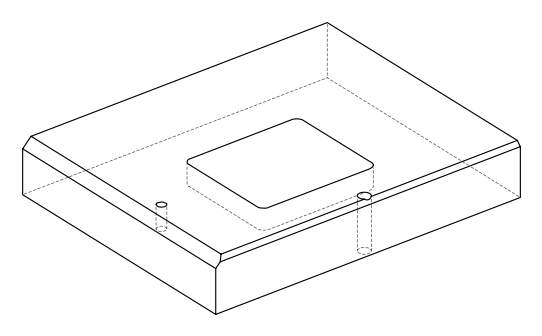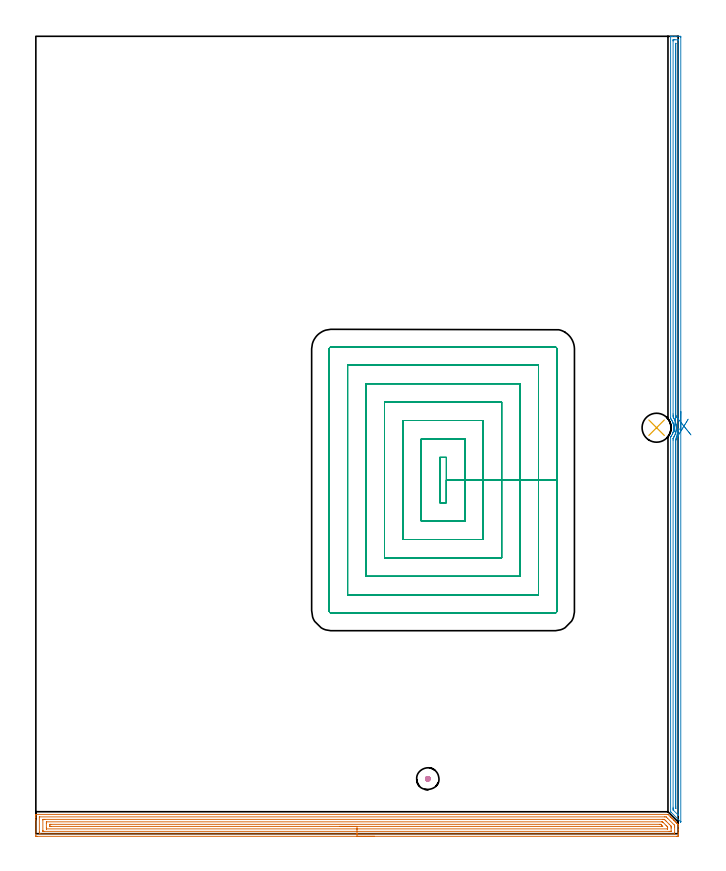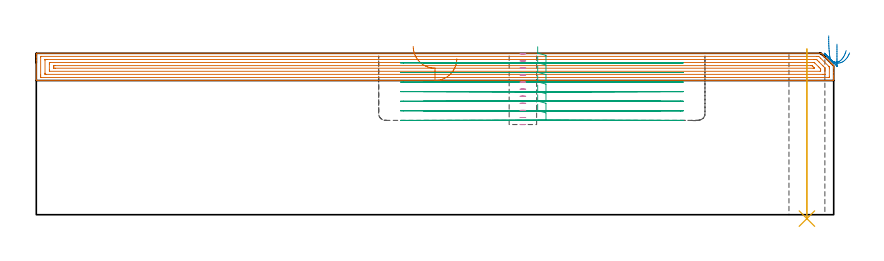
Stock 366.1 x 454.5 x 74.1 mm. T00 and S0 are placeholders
(PLAN: 5 operations, 3 tool changes, 58.8 min)
(1 AREA_MILL | FG_CHAMFER_SURFACE | UGT0205_001 | 14.81 min | 28597 mm3)
(2 AREA_MILL_1 | FG_CHAMFER_SURFACE_1 | UGT0205_001 | 10.87 min | 7470 mm3)
(3 MILL_RECTANGULAR_POCKET | POCKET_RECTANGULAR_STRAIGHT | UGT0201_095 | Follow Part, ap 5, ae 75% | 32.21 min | 787875 mm3)
(4 MILL_BLIND_HOLE_FROM_SOLID_MATERIAL | STEP1POCKET | UGT0201_128 | Spiral | 0.55 min | 4034 mm3)
(5 INDEXABLE_INSERT_DRILL_THROUGH_HOLE_FROM_SOLID | STEP1HOLE | NXT0302_004 | 0.31 min | 15820 mm3)
(TOOL UGT0205_001 | Chamfer Mill 20 x 3 x 45 deg. | D20 FL50 Z2)
(TOOL UGT0201_095 | End mill 20 mm | D20 R3 FL38 Z4)
(TOOL UGT0201_128 | Carbide End Mill 10.0 | D10 FL15 Z4)
(TOOL NXT0302_004 | Index. Insert Drill 16.5mm [880-D1650L20-05] | D16.5 PA176 FL83 Z2)
(OP 1 AREA_MILL)
G17 G21 G94 G90
T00 M6
G54
G17 G0 G90 X193.05 Y-1.5 S1061 M3
G43 Z84.1 H0
Z71.6
G94 G1 X193.012 Z70.728 F250.
X192.898 Z69.864
X192.709 Z69.012
X192.447 Z68.18
X192.113 Z67.374
X191.71 Z66.6
X191.242 Z65.864
X190.71 Z65.172
X190.121 Z64.529
X189.478 Z63.94
X188.786 Z63.408
X188.05 Z62.94
X187.276 Z62.537
X186.47 Z62.203
X185.638 Z61.941
X184.787 Z61.752
X183.922 Z61.638
X183.05 Z61.6
X0.63
X0.236 Y-1.496 Z61.602
X0.01 Y-1.492 Z61.606
X0. Y-1.263 Z61.835
Y7.847 Z70.942
Y9.254 Z72.351
Y9.617 Z72.712
Y10.341 Z73.441
Y10.592 Z73.692
X0.007 Y10.978 Z74.069
X0.01 Y10.997 Z74.088
X0.183 Y11. Z74.1
X360.105
X360.303 Y10.996 Z74.089
X360.349 Y10.951 Z74.049
X360.357 Y10.944 Z74.042
X361.595 Y9.706 Z72.804
X361.685 Y9.617 Z72.713
X361.893 Y9.407 Z72.507
X361.938 Y9.362 Z72.461
X362.57 Y8.732 Z71.828
X362.787 Y8.513 Z71.613
X363.455 Y7.847 Z70.943
X363.654 Y7.646 Z70.746
X363.681 Y7.618 Z70.718
X364.34 Y6.962 Z70.059
X364.512 Y6.788 Z69.888
X364.576 Y6.724 Z69.824
X365.224 Y6.077 Z69.174
X365.274 Y6.027 Z69.126
X365.47 Y5.831 Z68.93
X365.917 Y5.383 Z68.481
X366.094 Y5.2 Z68.299
X366.1 Y5.192 Z68.292
Y5.032 Z68.132
Y4.308 Z67.402
Y2.176 Z65.273
Y0.768 Z63.864
Y0.145 Z63.241
Y-0.74 Z62.357
X366.097 Y-1.001 Z62.095
X366.091 Y-1.492 Z61.606
X365.969 Y-1.495 Z61.603
X365.47 Y-1.5 Z61.6
X183.05
Y-0.086 Z63.014
X2.387 Y-0.085 Z63.015
X2.012 Y-0.079 Z63.021
X2.008 Y0.042 Z63.142
X2.002 Y0.296 Z63.396
X2. Y0.768 Z63.868
Y1.182 Z64.282
X2.001 Y9.145 Z72.245
X2.008 Y9.559 Z72.659
X2.01 Y9.58 Z72.68
X2.016 Y9.582 Z72.682
X2.041 Y9.584 Z72.684
X2.095 Y9.585 Z72.685
X2.203 Y9.586 Z72.686
X358.347
X359.21 Y9.58 Z72.68
X359.249 Y9.579 Z72.679
X360.105 Y8.746 Z71.846
X363.898 Y4.952 Z68.052
X364.005 Y4.843 Z67.943
X364.055 Y4.788 Z67.888
X364.078 Y4.76 Z67.86
X364.09 Y4.721 Z67.821
X364.095 Y4.308 Z67.408
X364.099 Y3.894 Z66.994
Y0.355 Z63.455
X364.092 Y-0.06 Z63.04
X364.09 Y-0.08 Z63.02
X364.084 Y-0.082 Z63.018
X364.059 Y-0.084 Z63.016
X364.005 Y-0.085 Z63.015
X363.897 Y-0.086 Z63.014
X183.05
Y1.328 Z64.428
X4.535 Y1.329 Z64.429
X4.207 Y1.331 Z64.431
X4.098 Y1.332 Z64.432
X4.02 Y1.335 Z64.435
X4.01 Y1.449 Z64.549
X4.004 Y1.653 Z64.753
X4.001 Y1.857 Z64.957
Y7.847 Z70.947
X4.002 Y8.05 Z71.15
X4.007 Y8.12 Z71.22
X4.012 Y8.165 Z71.265
X4.044 Y8.166 Z71.266
X4.207 Y8.169 Z71.269
X4.773 Y8.171 Z71.271
X5.101
X357.094
X357.422
X357.992 Y8.167 Z71.267
X358.151 Y8.164 Z71.264
X358.232 Y8.15 Z71.25
X358.316 Y8.075 Z71.175
X358.549 Y7.847 Z70.947
X359.21 Y7.19 Z70.29
X359.439 Y6.962 Z70.062
X360.999 Y5.402 Z68.502
X361.208 Y5.192 Z68.292
X361.893 Y4.504 Z67.604
X362.083 Y4.308 Z67.408
X362.093 Y4.11 Z67.21
X362.099 Y3.423 Z66.523
X362.1 Y3.218 Z66.318
X362.098 Y1.45 Z64.55
X362.093 Y1.38 Z64.48
X362.088 Y1.335 Z64.435
X362.056 Y1.334 Z64.434
X361.893 Y1.331 Z64.431
X361.327 Y1.329 Z64.429
X360.999 Y1.328 Z64.428
X183.05
Y2.743 Z65.843
X6.126
X6.071 Y2.744 Z65.844
X6.032 Y2.747 Z65.847
X6.015 Y2.749 Z65.849
X6.01 Y2.764 Z65.864
X6.005 Y2.982 Z66.082
X6. Y3.418 Z66.518
Y6.073 Z69.173
X6.006 Y6.517 Z69.617
X6.01 Y6.736 Z69.836
X6.017 Y6.751 Z69.851
X6.044 Y6.753 Z69.853
X6.104 Y6.755 Z69.855
X6.203 Y6.757 Z69.857
X356.735
X357.078 Y6.755 Z69.855
X357.163 Y6.752 Z69.852
X357.181 Y6.751 Z69.851
X357.206 Y6.733 Z69.833
X357.265 Y6.68 Z69.78
X357.422 Y6.528 Z69.628
X359.21 Y4.741 Z67.841
X359.639 Y4.308 Z67.408
X360.06 Y3.879 Z66.979
X360.09 Y3.838 Z66.938
X360.094 Y3.812 Z66.912
X360.097 Y3.757 Z66.857
X360.099 Y3.647 Z66.747
X360.1 Y3.427 Z66.527
X360.094 Y2.983 Z66.083
X360.09 Y2.764 Z65.864
X360.083 Y2.749 Z65.849
X360.056 Y2.747 Z65.847
X359.996 Y2.744 Z65.844
X359.897 Y2.743 Z65.843
X183.05
Y4.157 Z67.257
X8.678
X8.026 Y4.164 Z67.264
X8.01 Y4.213 Z67.313
X8.008 Y4.308 Z67.408
X8.001 Y4.978 Z68.078
Y5.192 Z68.292
X8.003 Y5.276 Z68.376
X8.006 Y5.317 Z68.417
X8.009 Y5.333 Z68.433
X8.07 Y5.336 Z68.436
X8.373 Y5.341 Z68.441
X8.526 Y5.343 Z68.443
X355.634
X355.786 Y5.341 Z68.441
X356.09 Y5.336 Z68.436
X356.158 Y5.332 Z68.432
X356.179 Y5.315 Z68.415
X356.223 Y5.275 Z68.375
X356.309 Y5.192 Z68.292
X356.528 Y4.974 Z68.074
X357.189 Y4.308 Z67.408
X357.281 Y4.21 Z67.31
X357.322 Y4.164 Z67.264
X356.68 Y4.157 Z67.257
X183.05
X182.178 Z67.295
X181.314 Z67.409
X180.462 Z67.598
X179.63 Z67.86
X178.824 Z68.194
X178.05 Z68.597
X177.314 Z69.065
X176.622 Z69.596
X175.979 Z70.186
X175.39 Z70.829
X174.859 Z71.521
X174.39 Z72.257
X173.987 Z73.031
X173.653 Z73.837
X173.391 Z74.669
X173.202 Z75.52
X173.088 Z76.385
X173.05 Z77.257
G0 Z84.1
M5
M2
(OP 2 AREA_MILL_1)
G17 G21 G94 G90
T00 M6
G54
G17 G0 G90 X367.6 Y240.6 S1061 M3
G43 Z84.1 H0
Z78.3
G94 G1 Y240.562 Z77.428 F250.
Y240.448 Z76.564
Y240.259 Z75.712
Y239.997 Z74.88
Y239.663 Z74.074
Y239.26 Z73.3
Y238.791 Z72.564
Y238.26 Z71.872
Y237.671 Z71.229
Y237.028 Z70.64
Y236.336 Z70.108
Y235.6 Z69.64
Y234.826 Z69.237
Y234.02 Z68.903
Y233.188 Z68.641
Y232.336 Z68.452
Y231.472 Z68.338
Y230.6 Z68.3
X367.599 Y6.868 Z68.299
X367.598 Y6.794 Z68.298
X367.596 Y6.737 Z68.296
X367.593 Y6.723 Z68.298
X367.591 Y6.717 Z68.3
X367.552 Y6.744 Z68.34
X367.471 Y6.827 Z68.425
X367.43 Y6.868 Z68.467
X362.072 Y12.227 Z73.827
X361.873 Y12.429 Z74.024
X361.803 Y12.505 Z74.089
X361.8 Y12.674 Z74.1
Y226.136
X361.804 Y226.155 Z74.095
X361.809 Y226.17 Z74.089
X361.864 Y226.243 Z74.035
X361.926 Y226.329 Z73.973
X362.144 Y226.632 Z73.755
X362.405 Y227.029 Z73.495
X362.754 Y227.648 Z73.144
X362.884 Y227.921 Z73.013
X362.96 Y228.101 Z72.939
X363.07 Y228.366 Z72.83
X363.084 Y228.405 Z72.816
X363.23 Y228.814 Z72.667
X363.361 Y229.26 Z72.536
X363.465 Y229.689 Z72.435
X363.469 Y229.707 Z72.431
X363.54 Y230.104 Z72.358
X363.549 Y230.153 Z72.35
X363.576 Y230.373 Z72.323
X363.596 Y230.548 Z72.3
X363.602 Y230.6 Z72.293
X363.63 Y231.034 Z72.261
X363.643 Y231.198 Z72.252
X363.645 Y231.493
Y231.499 Z72.249
Y231.544 Z72.252
X363.643 Y231.602
X363.633 Y231.74 Z72.257
X363.628 Y231.851 Z72.266
X363.625 Y231.896 Z72.268
X363.62 Y231.994 Z72.274
X363.613 Y232.068 Z72.282
X363.581 Y232.386 Z72.311
X363.558 Y232.555 Z72.339
X363.517 Y232.833 Z72.381
X363.478 Y233.024 Z72.419
X363.426 Y233.278 Z72.469
X363.395 Y233.397 Z72.5
X363.309 Y233.726 Z72.585
X363.25 Y233.918 Z72.648
X363.231 Y233.978 Z72.668
X363.168 Y234.171 Z72.727
X363.047 Y234.485 Z72.851
X362.995 Y234.619 Z72.903
X362.799 Y235.064 Z73.099
X362.755 Y235.155 Z73.145
X362.531 Y235.56 Z73.368
X362.292 Y235.957 Z73.606
X362.19 Y236.105 Z73.709
X362.084 Y236.26 Z73.815
X361.966 Y236.418 Z73.933
X361.916 Y236.486 Z73.983
X361.804 Y236.646 Z74.089
X361.8 Y236.852 Z74.1
Y454.332
X361.803 Y454.49 Z74.088
X361.859 Y454.496 Z74.032
X361.909 Y454.499 Z73.983
X362.019 Y454.5 Z73.88
X362.304 Z73.596
X362.96 Z72.934
X364.158 Z71.738
X364.7 Z71.194
X367.039 Z68.857
X367.31 Y454.496 Z68.586
X367.594 Y454.49 Z68.303
X367.598 Y454.18 Z68.301
X367.6 Y453.885 Z68.3
Y230.6
X366.186 Z69.714
X366.185 Y10.714 Z69.715
X366.184 Y10.627 Z69.716
X366.181 Y10.586 Z69.719
X366.18 Y10.582 Z69.72
X366.168 Y10.592 Z69.732
X365.863 Y10.888 Z70.037
X363.511 Y13.24 Z72.389
X363.349 Y13.404 Z72.551
X363.268 Y13.489 Z72.632
X363.23 Y13.532 Z72.67
X363.221 Y13.567 Z72.679
X363.216 Y14.198 Z72.684
X363.215 Y14.46 Z72.685
X363.214 Y15.092 Z72.686
Y224.348
X363.216 Y224.978 Z72.684
X363.219 Y225.241 Z72.681
X363.221 Y225.316 Z72.679
X363.737 Y226.182 Z72.163
X363.754 Y226.213 Z72.146
X363.83 Y226.357 Z72.07
X364.049 Y226.802 Z71.851
X364.146 Y227.027 Z71.754
X364.311 Y227.427 Z71.589
X364.492 Y227.921 Z71.408
X364.524 Y228.011 Z71.376
X364.545 Y228.08 Z71.355
X364.7 Y228.617 Z71.2
X364.738 Y228.774 Z71.162
X364.747 Y228.814 Z71.153
X364.829 Y229.193 Z71.071
X364.888 Y229.514 Z71.012
X364.921 Y229.707 Z70.979
X364.995 Y230.297 Z70.905
X365.018 Y230.6 Z70.882
X365.052 Y231.132 Z70.848
X365.055 Y231.493 Z70.845
X365.032 Y232.046 Z70.868
X365.005 Y232.386 Z70.895
X364.976 Y232.686 Z70.924
X364.927 Y233.046 Z70.973
X364.889 Y233.279 Z71.011
X364.814 Y233.661 Z71.086
X364.703 Y234.169 Z71.197
X364.7 Y234.182 Z71.2
X364.428 Y235.066 Z71.472
X364.252 Y235.526 Z71.648
X364.063 Y235.959 Z71.837
X363.83 Y236.442 Z72.07
X363.602 Y236.852 Z72.298
X363.224 Y237.474 Z72.676
X363.221 Y237.745 Z72.679
X363.215 Y238.376 Z72.685
Y238.638
X363.214 Y239.27 Z72.686
X363.215 Y451.837 Z72.685
X363.216 Y452.099 Z72.684
X363.22 Y452.414 Z72.68
X363.221 Y452.484 Z72.679
X363.309 Y452.491 Z72.591
X363.442 Y452.497 Z72.458
X363.83 Y452.499 Z72.07
X364.309 Y452.5 Z71.591
X366.051 Y452.498 Z69.849
X366.157 Y452.492 Z69.743
X366.177 Y452.49 Z69.723
X366.18 Y452.453 Z69.72
X366.183 Y452.362 Z69.717
X366.185 Y452.099 Z69.715
X366.186 Y230.6 Z69.714
X364.756 Y224.77 Z71.144
X364.765 Y224.568 Z71.135
X364.77 Y224.421 Z71.13
X364.771 Y224.348 Z71.129
Y224.275
Y15.28
X364.767 Y14.46 Z71.133
X364.766 Y14.456 Z71.134
X364.747 Y14.46 Z71.153
X364.7 Y14.511 Z71.2
X364.635 Y15.353 Z71.265
X364.632 Y15.423 Z71.268
X364.629 Y16.246 Z71.271
X364.628 Y16.32 Z71.272
Y223.528
X364.63 Y224.348 Z71.27
X364.631 Y224.419 Z71.269
X364.635 Y224.493 Z71.265
X364.648 Y224.583 Z71.252
X364.7 Y224.679 Z71.2
X364.756 Y224.77 Z71.144
X365.17 Y225.442 Z70.773
X365.599 Y226.14 Z70.472
X366.04 Y226.857 Z70.244
X366.49 Y227.588 Z70.09
X366.946 Y228.328 Z70.012
X367.403 Y229.071 Z70.01
X367.858 Y229.812 Z70.083
X368.309 Y230.544 Z70.232
X368.751 Y231.262 Z70.456
X369.181 Y231.961 Z70.752
X369.596 Y232.635 Z71.119
X369.992 Y233.28 Z71.553
X370.367 Y233.889 Z72.051
X370.719 Y234.46 Z72.61
X371.043 Y234.987 Z73.225
X371.337 Y235.466 Z73.892
X371.601 Y235.894 Z74.605
X371.83 Y236.267 Z75.36
G0 X373.413 Y227.294 Z74.293
G1 X373.102 Y227.68 Z73.575
X372.753 Y228.113 Z72.903
X372.368 Y228.59 Z72.282
X371.951 Y229.107 Z71.717
X371.505 Y229.661 Z71.211
X371.033 Y230.247 Z70.77
X370.538 Y230.86 Z70.396
X370.025 Y231.497 Z70.092
X369.497 Y232.152 Z69.86
X368.959 Y232.82 Z69.703
X368.414 Y233.496 Z69.621
X367.867 Y234.176 Z69.615
X367.321 Y234.853 Z69.685
X366.781 Y235.522 Z69.831
X366.251 Y236.18 Z70.051
X365.736 Y236.819 Z70.344
X365.238 Y237.437 Z70.707
X364.762 Y238.028 Z71.138
X364.758 Y238.033 Z71.142
X364.736 Y238.067 Z71.164
X364.7 Y238.129 Z71.2
X364.649 Y238.226 Z71.251
X364.635 Y238.418 Z71.265
X364.63 Y238.565 Z71.27
X364.629 Y238.638 Z71.271
Y450.312
X364.63 Y450.384 Z71.27
X364.634 Y450.458 Z71.266
X364.638 Y450.491 Z71.262
X364.655 Y450.493 Z71.245
X364.7 Y450.494 Z71.2
X364.755 Y450.49 Z71.145
X364.765 Y450.385 Z71.135
X364.769 Y450.312 Z71.131
X364.771 Y450.239 Z71.129
Y238.491
X364.77 Y238.344 Z71.13
X364.765 Y238.051 Z71.135
X364.762 Y238.028 Z71.138
X364.671 Y237.17 Z71.268
X364.581 Y236.326 Z71.472
X364.493 Y235.504 Z71.749
X364.409 Y234.709 Z72.098
X364.328 Y233.947 Z72.515
X364.251 Y233.224 Z72.997
X364.178 Y232.545 Z73.54
X364.111 Y231.916 Z74.141
X364.05 Y231.342 Z74.795
X363.995 Y230.827 Z75.497
X363.947 Y230.374 Z76.241
X363.906 Y229.987 Z77.022
X363.872 Y229.67 Z77.834
X363.846 Y229.424 Z78.671
X363.828 Y229.252 Z79.526
X363.817 Y229.154 Z80.392
X363.815 Y229.132 Z81.265
X363.821 Y229.186 Z82.135
G0 Z84.1
M5
M2
(OP 3 MILL_RECTANGULAR_POCKET)
G17 G21 G94 G90
T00 M6
G54
G17 G0 G90 X230.2 Y199.617 S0 M3
G43 Z84.1 H0
Z77.1
G94 G1 Y188.7 Z74.175 F250.
X234. Z73.156
Y201.6 Z69.7
Y214.5 F500.
X230.2
Y188.7
X234.
Y201.6
X244.5
Y225.
X219.7
Y178.2
X244.5
Y201.6
X255.
Y235.5
X209.2
Y167.7
X255.
Y201.6
X265.5
Y246.
X198.7
Y157.2
X265.5
Y201.6
X276.
Y256.5
X188.2
Y146.7
X276.
Y201.6
X286.5
Y267.
X177.7
Y136.2
X286.5
Y201.6
X297.
Y276.2
G3 X295.7 Y277.5 R1.3
G1 X168.5
G3 X167.2 Y276.2 R1.3
G1 Y127.
G3 X168.5 Y125.7 R1.3
G1 X295.7
G3 X297. Y127. R1.3
G1 Y201.6
Y202.6
G0 X230.2 Y199.617 Z72.7
G1 Y188.7 Z69.775 F250.
X234. Z68.756
Y201.6 Z65.3
Y214.5 F500.
X230.2
Y188.7
X234.
Y201.6
X244.5
Y225.
X219.7
Y178.2
X244.5
Y201.6
X255.
Y235.5
X209.2
Y167.7
X255.
Y201.6
X265.5
Y246.
X198.7
Y157.2
X265.5
Y201.6
X276.
Y256.5
X188.2
Y146.7
X276.
Y201.6
X286.5
Y267.
X177.7
Y136.2
X286.5
Y201.6
X297.
Y276.2
G3 X295.7 Y277.5 R1.3
G1 X168.5
G3 X167.2 Y276.2 R1.3
G1 Y127.
G3 X168.5 Y125.7 R1.3
G1 X295.7
G3 X297. Y127. R1.3
G1 Y201.6
Y202.6
G0 X230.2 Y199.617 Z68.3
G1 Y188.7 Z65.375 F250.
X234. Z64.356
Y201.6 Z60.9
Y214.5 F500.
X230.2
Y188.7
X234.
Y201.6
X244.5
Y225.
X219.7
Y178.2
X244.5
Y201.6
X255.
Y235.5
X209.2
Y167.7
X255.
Y201.6
X265.5
Y246.
X198.7
Y157.2
X265.5
Y201.6
X276.
Y256.5
X188.2
Y146.7
X276.
Y201.6
X286.5
Y267.
X177.7
Y136.2
X286.5
Y201.6
X297.
Y276.2
G3 X295.7 Y277.5 R1.3
G1 X168.5
G3 X167.2 Y276.2 R1.3
G1 Y127.
G3 X168.5 Y125.7 R1.3
G1 X295.7
G3 X297. Y127. R1.3
G1 Y201.6
Y202.6
G0 X230.2 Y199.617 Z63.9
G1 Y188.7 Z60.975 F250.
X234. Z59.957
Y201.6 Z56.5
Y214.5 F500.
X230.2
Y188.7
X234.
Y201.6
X244.5
Y225.
X219.7
Y178.2
X244.5
Y201.6
X255.
Y235.5
X209.2
Y167.7
X255.
Y201.6
X265.5
Y246.
X198.7
Y157.2
X265.5
Y201.6
X276.
Y256.5
X188.2
Y146.7
X276.
Y201.6
X286.5
Y267.
X177.7
Y136.2
X286.5
Y201.6
X297.
Y276.2
G3 X295.7 Y277.5 R1.3
G1 X168.5
G3 X167.2 Y276.2 R1.3
G1 Y127.
G3 X168.5 Y125.7 R1.3
G1 X295.7
G3 X297. Y127. R1.3
G1 Y201.6
Y202.6
G0 X230.2 Y199.617 Z59.5
G1 Y188.7 Z56.575 F250.
X234. Z55.557
Y201.6 Z52.1
Y214.5 F500.
X230.2
Y188.7
X234.
Y201.6
X244.5
Y225.
X219.7
Y178.2
X244.5
Y201.6
X255.
Y235.5
X209.2
Y167.7
X255.
Y201.6
X265.5
Y246.
X198.7
Y157.2
X265.5
Y201.6
X276.
Y256.5
X188.2
Y146.7
X276.
Y201.6
X286.5
Y267.
X177.7
Y136.2
X286.5
Y201.6
X297.
Y276.2
G3 X295.7 Y277.5 R1.3
G1 X168.5
G3 X167.2 Y276.2 R1.3
G1 Y127.
G3 X168.5 Y125.7 R1.3
G1 X295.7
G3 X297. Y127. R1.3
G1 Y201.6
Y202.6
G0 X230.2 Y199.617 Z55.1
G1 Y188.7 Z52.175 F250.
X234. Z51.157
Y201.6 Z47.7
Y214.5 F500.
X230.2
Y188.7
X234.
Y201.6
X244.5
Y225.
X219.7
Y178.2
X244.5
Y201.6
X255.
Y235.5
X209.2
Y167.7
X255.
Y201.6
X265.5
Y246.
X198.7
Y157.2
X265.5
Y201.6
X276.
Y256.5
X188.2
Y146.7
X276.
Y201.6
X286.5
Y267.
X177.7
Y136.2
X286.5
Y201.6
X297.
Y276.2
G3 X295.7 Y277.5 R1.3
G1 X168.5
G3 X167.2 Y276.2 R1.3
G1 Y127.
G3 X168.5 Y125.7 R1.3
G1 X295.7
G3 X297. Y127. R1.3
G1 Y201.6
Y202.6
G0 X230.2 Y199.617 Z50.7
G1 Y188.7 Z47.775 F250.
X234. Z46.757
Y201.6 Z43.3
Y214.5 F500.
X230.2
Y188.7
X234.
Y201.6
X244.5
Y225.
X219.7
Y178.2
X244.5
Y201.6
X255.
Y235.5
X209.2
Y167.7
X255.
Y201.6
X265.5
Y246.
X198.7
Y157.2
X265.5
Y201.6
X276.
Y256.5
X188.2
Y146.7
X276.
Y201.6
X286.5
Y267.
X177.7
Y136.2
X286.5
Y201.6
X297.
Y276.2
G3 X295.7 Y277.5 R1.3
G1 X168.5
G3 X167.2 Y276.2 R1.3
G1 Y127.
G3 X168.5 Y125.7 R1.3
G1 X295.7
G3 X297. Y127. R1.3
G1 Y201.6
Y202.6
G0 Z84.1
M5
M2
(OP 4 MILL_BLIND_HOLE_FROM_SOLID_MATERIAL)
G17 G21 G94 G90
T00 M6
G54
G17 G0 G90 X223.4 Y31.3 S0 M3
G43 Z84.1 H0
Z73.855
G94 G3 X224.03 Y31.97 R0.631 F250.
X223.318 Y32.597 R0.67
X222.103 Y31.218 R1.3
X223.318 Y32.597 R-1.3
X222.71 Y31.908 R0.65
X223.4 Y31.3 R0.65
G0 Z70.609
G3 X224.03 Y31.97 R0.631
X223.318 Y32.597 R0.67
X222.103 Y31.218 R1.3
X223.318 Y32.597 R-1.3
X222.71 Y31.908 R0.65
X223.4 Y31.3 R0.65
G0 Z67.364
G3 X224.03 Y31.97 R0.631
X223.318 Y32.597 R0.67
X222.103 Y31.218 R1.3
X223.318 Y32.597 R-1.3
X222.71 Y31.908 R0.65
X223.4 Y31.3 R0.65
G0 Z64.118
G3 X224.03 Y31.97 R0.631
X223.318 Y32.597 R0.67
X222.103 Y31.218 R1.3
X223.318 Y32.597 R-1.3
X222.71 Y31.908 R0.65
X223.4 Y31.3 R0.65
G0 Z60.873
G3 X224.03 Y31.97 R0.631
X223.318 Y32.597 R0.67
X222.103 Y31.218 R1.3
X223.318 Y32.597 R-1.3
X222.71 Y31.908 R0.65
X223.4 Y31.3 R0.65
G0 Z57.627
G3 X224.03 Y31.97 R0.631
X223.318 Y32.597 R0.67
X222.103 Y31.218 R1.3
X223.318 Y32.597 R-1.3
X222.71 Y31.908 R0.65
X223.4 Y31.3 R0.65
G0 Z54.382
G3 X224.03 Y31.97 R0.631
X223.318 Y32.597 R0.67
X222.103 Y31.218 R1.3
X223.318 Y32.597 R-1.3
X222.71 Y31.908 R0.65
X223.4 Y31.3 R0.65
G0 Z51.136
G3 X224.03 Y31.97 R0.631
X223.318 Y32.597 R0.67
X222.103 Y31.218 R1.3
X223.318 Y32.597 R-1.3
X222.71 Y31.908 R0.65
X223.4 Y31.3 R0.65
G0 Z47.891
G3 X224.03 Y31.97 R0.631
X223.318 Y32.597 R0.67
X222.103 Y31.218 R1.3
X223.318 Y32.597 R-1.3
X222.71 Y31.908 R0.65
X223.4 Y31.3 R0.65
G0 Z44.645
G3 X224.03 Y31.97 R0.631
X223.318 Y32.597 R0.67
X222.103 Y31.218 R1.3
X223.318 Y32.597 R-1.3
X222.71 Y31.908 R0.65
X223.4 Y31.3 R0.65
G0 Z41.4
G3 X224.03 Y31.97 R0.631
X223.318 Y32.597 R0.67
X222.103 Y31.218 R1.3
X223.318 Y32.597 R-1.3
X222.71 Y31.908 R0.65
X223.4 Y31.3 R0.65
G0 Z84.1
M5
M2
(OP 5 INDEXABLE_INSERT_DRILL_THROUGH_HOLE_FROM_SOLID)
G17 G21 G94 G90
T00 M6
G54
G17 G0 G90 X353.8 Y231.4 S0 M3
G43 Z84.1 H1
G94 G81 G98 Z-1.788 F250. R76.1
G80
M5
M2
